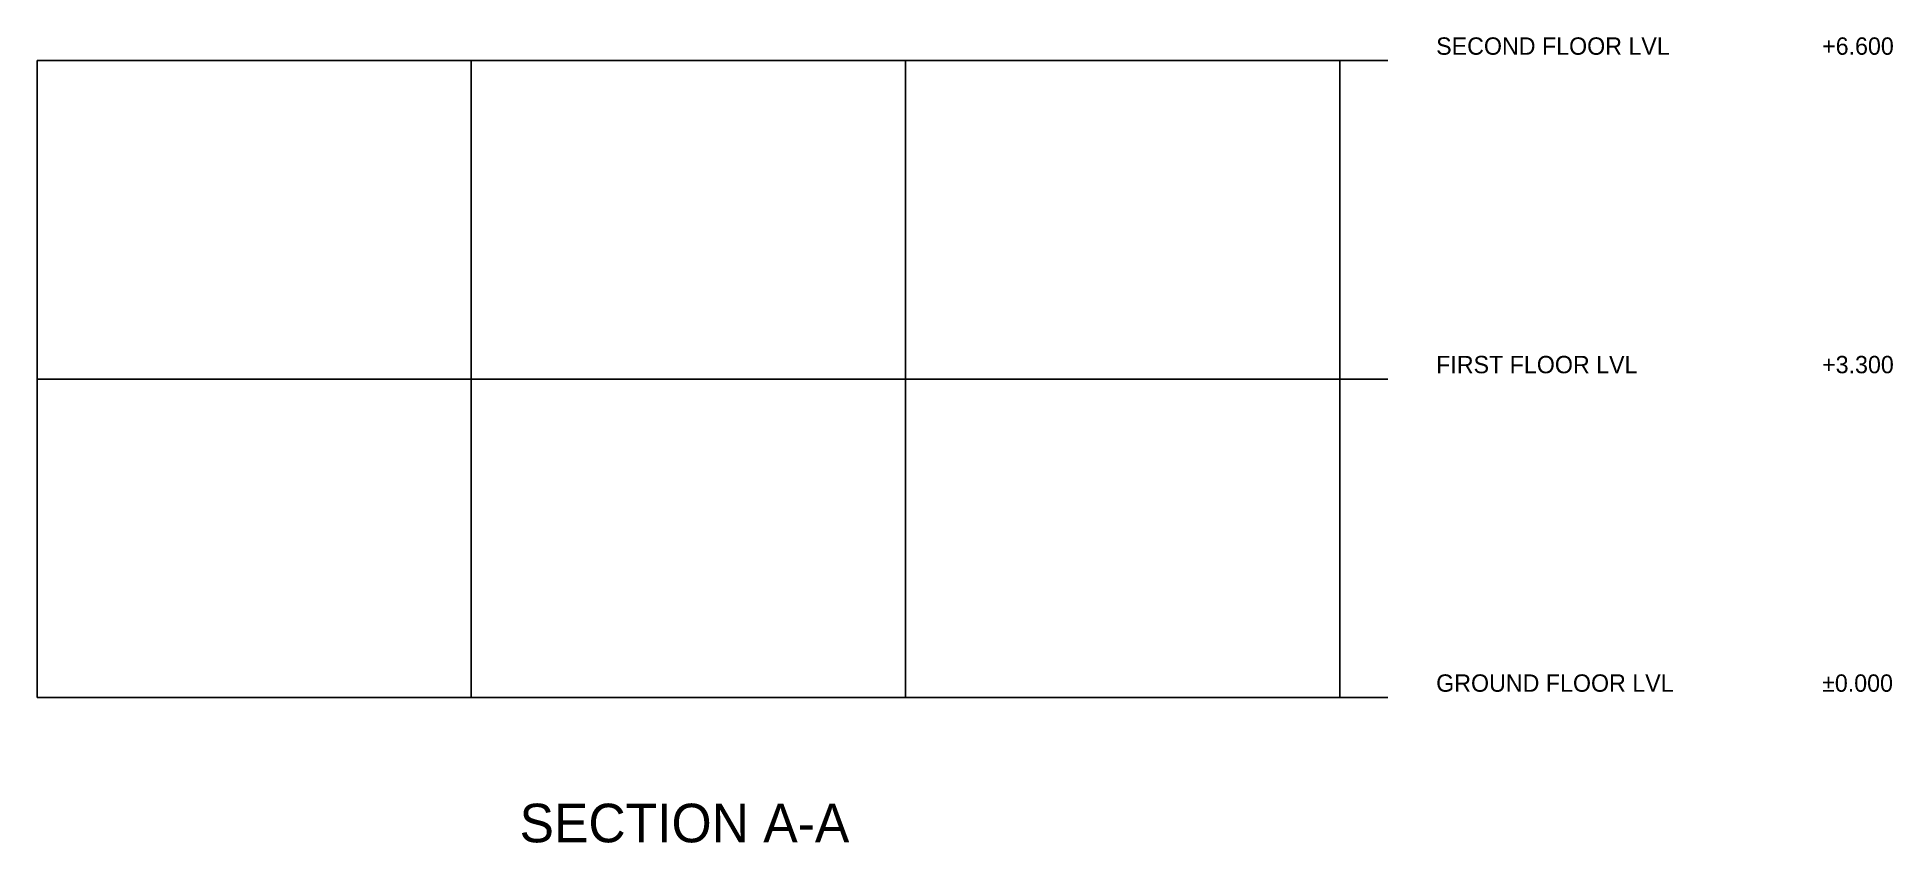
# Model space of a CAD drawing. Header units: millimetres. Extents: x 0 to 19234, y -1506 to 6843.
import ezdxf

# ---------------------------------------------------------------- set-up
doc = ezdxf.new("R2010")
doc.units = ezdxf.units.MM
for name, color, linetype in [('STR_ANNO', 7, 'Continuous'), ('STR_BEAM', 3, 'Continuous'), ('STR_COLM', 1, 'Continuous')]:
    doc.layers.add(name, color=color, linetype=linetype)

msp = doc.modelspace()

# ---------------------------------------------------------------- linework, layer by layer
at = {"layer": 'STR_BEAM'}
for p, q in [((0, 6600), (14000, 6600)), ((0, 3300), (14000, 3300)), ((0, 0), (14000, 0))]:
    msp.add_line(p, q, dxfattribs=at)
at = {"layer": 'STR_COLM'}
for p, q in [((0, 0), (0, 6600)), ((4500, 0), (4500, 6600)), ((9000, 0), (9000, 6600)), ((13500, 0), (13500, 6600))]:
    msp.add_line(p, q, dxfattribs=at)

# ---------------------------------------------------------------- texts
at = {"layer": 'STR_ANNO'}
for s, height, p in [('SECOND FLOOR LVL', 180, (14500, 6660)), ('+6.600', 180, (18500, 6660)), ('FIRST FLOOR LVL', 180, (14500, 3360)), ('+3.300', 180, (18500, 3360)), ('GROUND FLOOR LVL', 180, (14500, 60)), ('±0.000', 180, (18500, 60)), ('SECTION A-A', 400, (5000, -1500))]:
    msp.add_text(s, height=height, dxfattribs=at).set_placement(p)

doc.saveas('drawing.dxf')
